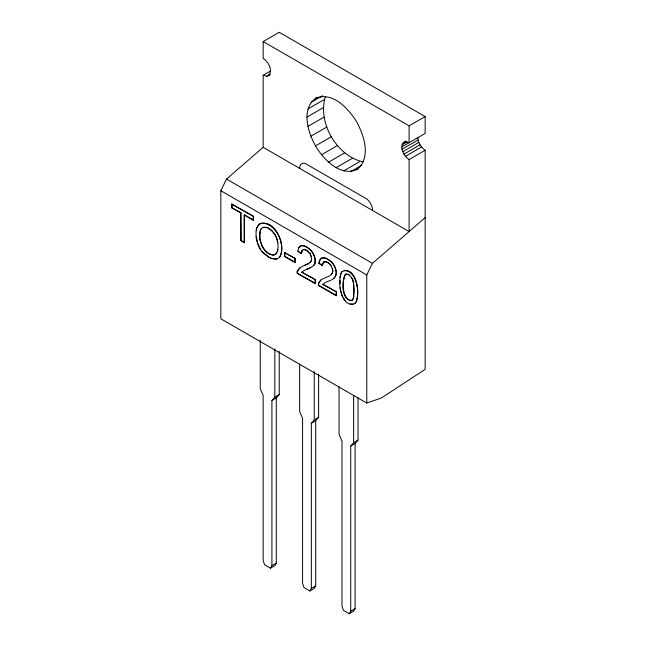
<?xml version="1.0" encoding="UTF-8"?>
<svg xmlns="http://www.w3.org/2000/svg" width="646" height="646" viewBox="0 0 646 646"><rect width="100%" height="100%" fill="white"/><g stroke="black" fill="none" stroke-linecap="round" stroke-linejoin="round"><path stroke-width="0.97" d="M353.742 297.249L352.732 299.76L351.626 300.56L353.136 298.71L353.628 296.756L353.628 283.917L352.458 279.403L350.697 276.488L348.565 274.615L345.642 274.195L347.475 274.13M353.628 296.756L354.291 290.417L353.628 283.917M351.9 300.406C341.031 300.866 341.266 279.928 345.917 274.033M350.705 300.834C341.823 297.774 342.461 281.68 344.899 274.744M279.46 257.318C284.886 248.121 280.049 232.689 270.65 226.157C251.286 213.333 253.571 245.432 263.52 253.095C292.872 278.378 283.489 215.53 259.466 223.976M339.764 282.342L340.006 277.481L340.749 273.985L341.976 271.691C356.503 264.521 361.041 295.052 355.51 303.006C343.906 309.361 338.133 288.189 340.135 280.243M355.51 303.006C360.218 293.437 357.254 271.159 343.963 270.303M275.729 254.193L276.868 253.038L274.049 254.984L272.475 255.097L268.784 253.789L265.143 250.874L262.171 246.715L259.708 239.06L260.225 230.63L261.081 228.854L262.559 227.626L264.004 227.134L267.274 227.513L262.559 227.626M274.049 254.984C263.221 254.742 256.704 237.688 261.081 228.854M276.593 253.2C280.574 244.14 276.189 231.728 267 227.675M315.41 279.71L301.844 272.192L315.41 279.71L315.135 283.562L297.217 273.218C294.374 267.533 316.177 260.855 304.428 265.49M336.469 291.871L322.903 284.353L336.469 291.871L336.195 295.723L318.276 285.379C319.31 276.617 328.321 279.007 332.238 273.331M318.276 285.379L318.938 282.77L320.86 280.033M313.827 265.304C316.508 261.372 314.36 253.49 310.145 249.881C307.811 247.789 304.985 245.763 301.739 245.706C298.533 246.304 304.355 244.882 305.09 246.166C311.283 248.807 316.144 255.517 315.208 262.413C316.572 266.386 300.737 271.764 310.169 267.856M333.554 278.66C338.133 275.285 335.847 265.886 331.204 262.034C328.871 259.95 326.044 257.916 322.798 257.859C319.592 258.457 325.414 257.035 326.149 258.319C332.343 260.968 337.204 267.67 336.267 274.566C333.942 281.535 326.698 280.243 322.903 284.353M358.465 168.743C340.975 178.021 323.783 159.748 315.498 145.883C307.633 131.776 300.406 107.753 317.186 97.247M363.262 161.968C336.623 156.017 317.283 122.522 325.455 96.472M270.771 70.882L263.164 75.275L263.164 147.312L409.104 231.575L409.104 159.53C403.572 156.251 397.823 145.019 405.64 141.191M301.27 253.587L302.376 250.212L301.27 253.587L297.846 251.205L298.686 247.798L300.77 245.843M331.051 265.369L327.91 262.373L325.745 261.541L323.428 262.365L322.33 265.748L318.906 263.366L319.746 259.958L321.829 257.996M318.906 263.366L320.529 258.852M322.33 265.748L322.701 263.334L324.066 261.816M311.291 260.766L310.128 262.47L311.291 260.766L311.679 258.747L310.266 254.072L306.575 250.373L303.507 249.542L304.686 249.38L308.223 251.27M331.463 274.469C334.911 270.787 330.13 260.5 323.791 261.977M332.383 268.591L333.013 270.739L332.351 272.919M340.838 274.695L340.006 277.481M256.801 228.458L256.066 230.533M299.801 267.872L297.297 271.901M417.865 137.622C418.035 142.742 421.014 147.385 425.157 150.268L425.157 369.342L381.374 397.993L366.783 403.047L220.843 318.785L220.843 190.707L226.504 179.063L263.164 147.312M366.783 403.047L366.783 274.97L372.443 263.326L425.157 217.67M259.74 223.815L256.745 227.667M260.241 340.45L260.241 388.722L263.164 395.465L263.164 560.615L264.626 564.83L270.464 568.197L271.918 565.67L271.918 400.52L274.841 397.153L279.217 394.625L279.217 351.376M279.217 394.625L276.294 397.993L276.294 563.142L274.841 565.67L270.464 568.197M299.647 364.207L299.647 411.478L302.57 418.212L302.57 583.37L304.024 587.577L309.862 590.953L311.324 588.425L311.324 423.267L314.247 419.9L318.623 417.373L318.623 374.131M318.623 417.373L315.7 420.74L315.7 585.898L314.247 588.425L309.862 590.953M339.053 386.954L339.053 434.225L341.976 440.968L341.976 606.118L343.43 610.333L349.268 613.7L350.73 611.173L350.73 446.023L353.645 442.647L358.029 440.12L358.029 397.879M358.029 440.12L355.106 443.495L355.106 608.645L353.645 611.173L349.268 613.7M263.164 75.275L266.814 76.252C274.461 72.966 268.566 61.459 263.164 58.423L263.164 41.57L279.217 32.3L425.157 116.563L425.157 133.415L401.812 146.892M356.778 169.72C371.402 157.995 364.32 135.943 356.778 122.054C348.509 108.576 332.965 91.417 315.498 98.216M301.844 272.192L303.523 270.763L307.367 269.043M302.094 250.365L303.79 249.38M307.851 264.036L310.403 262.308M266.814 76.252L270.19 74.298M268.324 75.784L270.012 74.807M310.855 102.52L322.685 95.689M307.94 108.964L323.993 99.702M306.947 117.12L323 107.85M307.94 126.414L323.993 117.144M310.855 136.225L326.908 126.955M315.498 145.883L331.551 136.613M244.559 242.5L240.974 240.425L240.974 212.825L231.769 207.826L231.769 204.136L253.531 216.378L253.256 220.229L244.285 215.053L244.285 242.662L244.285 215.053M321.538 154.733L337.592 145.463M231.769 207.826L240.974 212.825M328.58 162.162L344.633 152.892M336.138 167.669L352.191 158.407M263.164 41.57L409.104 125.825L425.157 116.563M231.769 204.136L253.531 216.378M343.688 170.883L359.741 161.613M350.73 171.586L361.712 165.239M402.789 143.242L406.164 141.296M402.054 144.857L407.125 141.926M240.7 212.986L240.974 240.425M402.054 149.218L418.115 139.948M268.841 228.547L271.667 230.251L275.374 234.982M402.789 151.673L418.842 142.403M256.228 238.326L256.349 236.468M403.944 154.087L419.997 144.817M405.462 156.3L421.515 147.03M257.399 242.799L259.24 246.328M275.567 235.887L276.876 238.229M409.104 159.53L425.157 150.268M259.312 247.208L260.548 249.275M276.948 239.214L277.788 242.791M261.961 251.262L268.801 257.342M277.901 249.283L277.409 251.512M270.537 258.23L276.827 258.965M284.668 252.715L295.165 258.457L294.891 262.478L284.668 256.575L284.668 252.715L295.165 258.457M299.469 246.699L298.686 247.798M284.668 256.575L284.943 252.554M297.846 251.205L301.545 253.426M310.266 254.072L311.324 256.438M297.217 273.218L315.41 283.4M341.976 271.691L340.749 273.985M348.565 274.615L349.68 275.422M351.626 277.812L352.732 279.242L353.742 282.916M340.434 290.32L340.329 287.325M341.266 293.68L342.445 296.619M343.664 298.743L345.101 300.584M350.027 304.121L353.524 304.411M271.918 400.52L276.294 397.993M311.324 423.267L315.7 420.74M350.73 446.023L355.106 443.495M271.918 565.67L276.294 563.142M311.324 588.425L315.7 585.898M350.73 611.173L355.106 608.645M403.944 142.168L405.462 141.7L409.104 142.677L409.104 125.825M267.888 227.804L269.116 228.385M226.504 179.063L372.443 263.326M220.843 190.707L366.783 274.97M244.559 214.892L253.531 220.068M285.79 256.906L295.165 262.324M318.551 285.217L336.469 295.561M240.7 240.587L244.285 242.662M319.181 263.205L322.604 265.587M309.45 252.505L310.54 253.918M343.123 297.168L343.938 298.581M256.502 238.164L257.439 241.741M340.918 290.999L341.338 292.678M340.038 282.189L340.103 283.869M353.645 395.384L353.645 442.647M336.195 292.024L336.195 295.723M315.135 279.871L315.135 283.562M314.247 371.628L314.247 419.9M294.891 258.618L294.891 262.478M274.841 348.872L274.841 397.153M253.256 216.539L253.256 220.229M232.043 203.975L232.043 207.665M372.621 210.507A10.32 5.959 60 0 0 367.211 199.251L305.057 163.365A10.32 5.959 60 0 0 299.647 168.38"/></g></svg>
